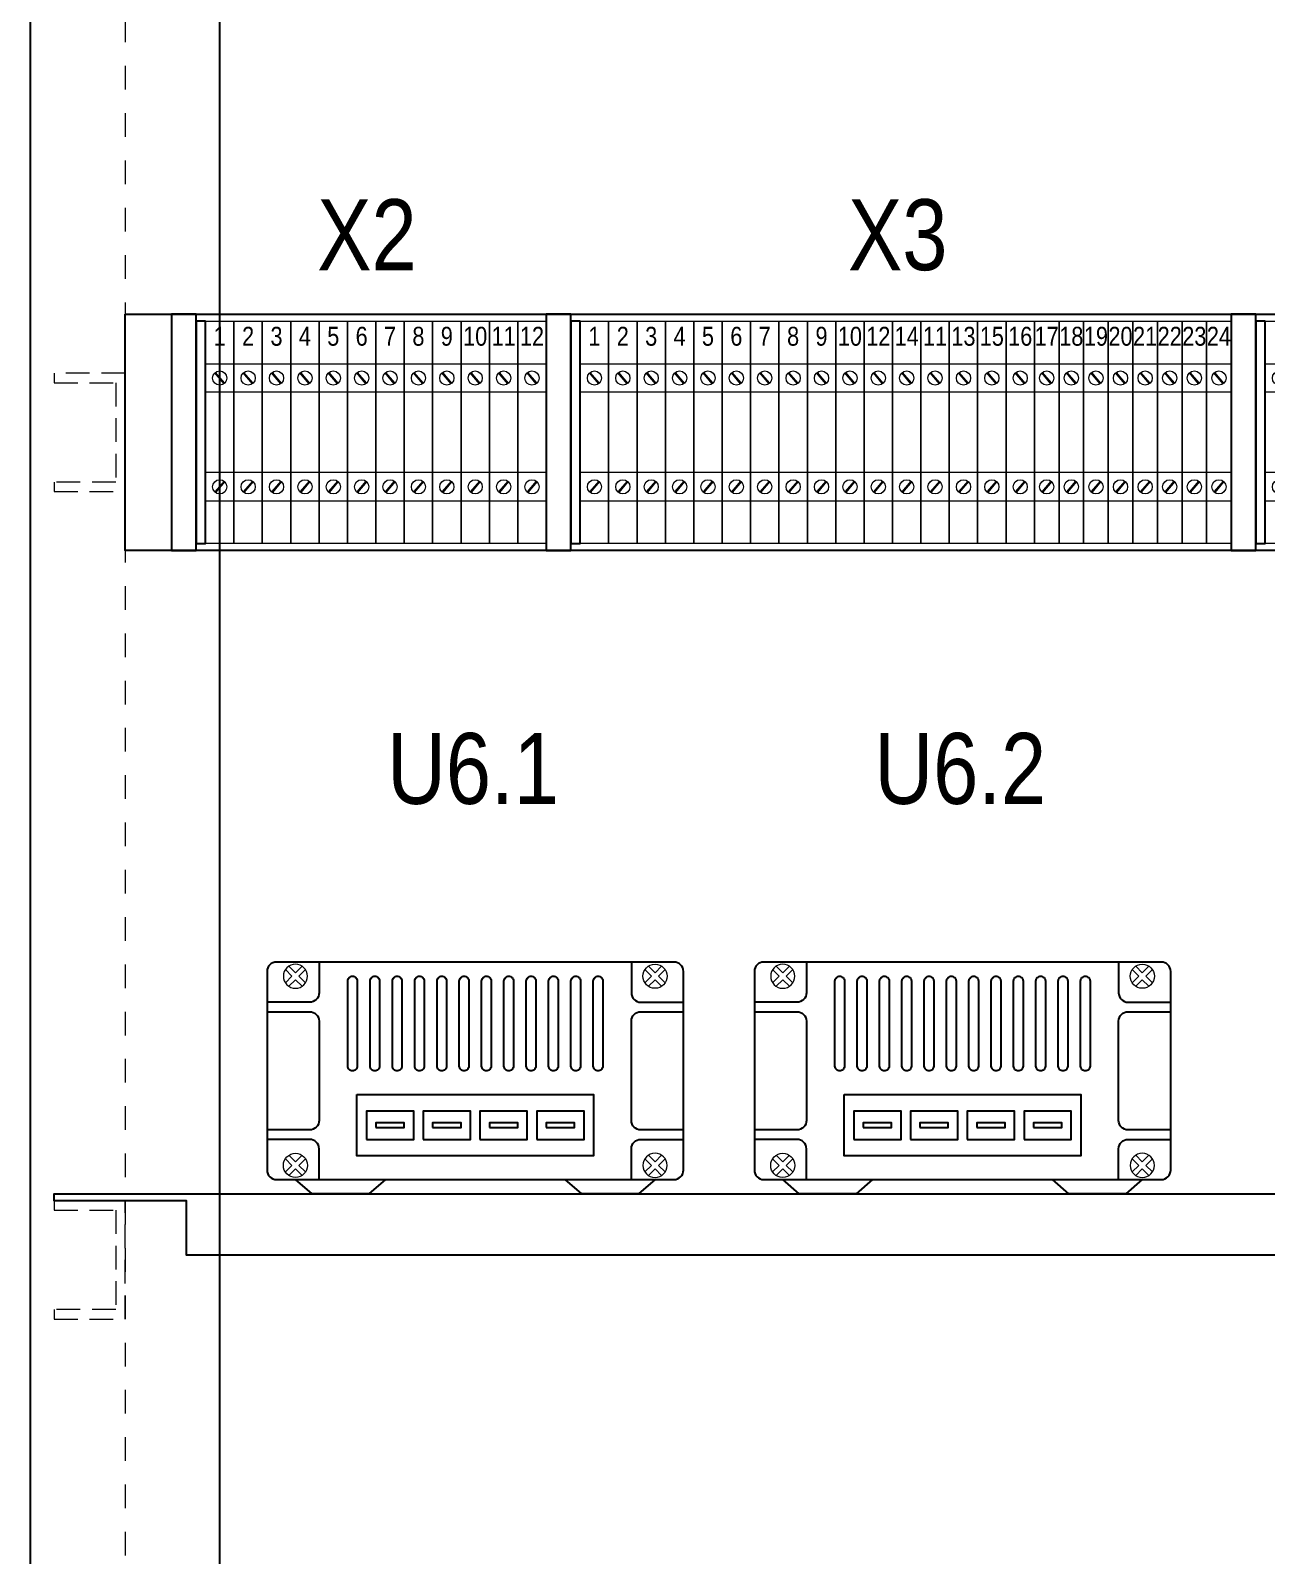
# Model space of a CAD drawing. Header units: millimetres. Extents: x 9130 to 9550, y -18883 to -17651.
# Drawn here: x 9220.26 to 9246.38, y -18685.91 to -18653.66 of the extents above; entities that cross this region are included whole.
import ezdxf

# ---------------------------------------------------------------- set-up
doc = ezdxf.new("R2010")
doc.units = ezdxf.units.MM
doc.linetypes.add('DASHED', pattern=[0.75, 0.5, -0.25])
doc.linetypes.add('EPL_DASH', pattern=[1, 0.5, -0.5])
for name, color, linetype in [('00 uvodnice', 82, 'Continuous'), ('01-KOSTUR ORMARA', 7, 'Continuous'), ('02-MODULI', 7, 'Continuous'), ('DIMENS', 4, 'Continuous')]:
    doc.layers.add(name, color=color, linetype=linetype)
doc.layers.add('06-BATERIJA', color=1, linetype='Continuous', lineweight=0)
doc.styles.add('ARIAL NARROW', font='ARIALN.TTF')

# ---------------------------------------------------------------- blocks, each defined once
blk = doc.blocks.new('m-UK 5')
at = {"layer": '06-BATERIJA', "color": 0, "linetype": 'Continuous', "lineweight": 15}
for points in [[(0, 4.7), (0.6, 4.7), (0.6, 0), (0, 0), (0, 4.7)], [(0, 3.8), (0.6, 3.8)], [(0.39, 3.379), (0.195, 3.608)], [(0.406, 3.39), (0.212, 3.619)], [(0.6, 3.2), (0, 3.2)], [(0.6, 1.5), (0, 1.5)], [(0.39, 1.321), (0.195, 1.092)], [(0.406, 1.31), (0.212, 1.081)], [(0.6, 0.9), (0, 0.9)]]:
    blk.add_lwpolyline(points, dxfattribs=at)
for centre in [(0.3, 3.5), (0.3, 1.2)]:
    blk.add_circle(centre, 0.15, dxfattribs=at)
blk = doc.blocks.new('m-UK 2-5')
at = {"layer": '06-BATERIJA', "color": 0, "linetype": 'Continuous', "lineweight": 15}
for points in [[(0, 4.7), (0.52, 4.7)], [(0, 4.7), (0.52, 4.7), (0.52, 0), (0, 0), (0, 4.7)], [(0, 3.8), (0.52, 3.8)], [(0.35, 3.379), (0.155, 3.608)], [(0.366, 3.39), (0.172, 3.619)], [(0.52, 3.2), (0, 3.2)], [(0.52, 1.5), (0, 1.5)], [(0.35, 1.321), (0.155, 1.092)], [(0.366, 1.31), (0.172, 1.081)], [(0.52, 0.9), (0, 0.9)]]:
    blk.add_lwpolyline(points, dxfattribs=at)
for centre in [(0.26, 3.5), (0.26, 1.2)]:
    blk.add_circle(centre, 0.15, dxfattribs=at)

msp = doc.modelspace()

# ---------------------------------------------------------------- linework, layer by layer
at = {"color": 5}
msp.add_lwpolyline([(9220.2587, -18618.4114), (9280.2587, -18618.4114), (9280.2587, -18823.4114), (9276.2587, -18823.4114), (9276.2587, -18820.9114), (9224.2587, -18820.9114), (9224.2587, -18823.4114), (9220.2587, -18823.4114), (9220.2587, -18618.4114)], dxfattribs=at)
at = {"color": 5, "linetype": 'EPL_DASH', "lineweight": 15}
msp.add_lwpolyline([(9220.2587, -18816.9114), (9220.2587, -18622.4114), (9222.2587, -18622.4114), (9222.2587, -18816.9114)], close=True, dxfattribs=at)
at = {"color": 1}
for points in [[(9226.3587, -18673.3614), (9226.3587, -18674.0114, -0.4142136), (9226.1587, -18674.2114), (9225.2587, -18674.2114)], [(9227.7587, -18677.9614), (9227.4087, -18678.2614), (9226.2087, -18678.2614), (9225.8587, -18677.9614), (9233.4587, -18677.9614), (9233.1087, -18678.2614), (9231.9087, -18678.2614), (9231.5587, -18677.9614), (9233.8587, -18677.9614, 0.4142136), (9234.0587, -18677.7614), (9234.0587, -18673.5614, 0.4142136), (9233.8587, -18673.3614), (9225.4587, -18673.3614, 0.4142136), (9225.2587, -18673.5614), (9225.2587, -18677.7614, 0.4142136), (9225.4587, -18677.9614), (9233.8587, -18677.9614)], [(9232.9587, -18673.3614), (9232.9587, -18674.0114, 0.4142136), (9233.1587, -18674.2114), (9234.0587, -18674.2114)], [(9236.6587, -18673.3614), (9236.6587, -18674.0114, -0.4142136), (9236.4587, -18674.2114), (9235.5587, -18674.2114)], [(9238.0587, -18677.9614), (9237.7087, -18678.2614), (9236.5087, -18678.2614), (9236.1587, -18677.9614), (9243.7587, -18677.9614), (9243.4087, -18678.2614), (9242.2087, -18678.2614), (9241.8587, -18677.9614), (9244.1587, -18677.9614, 0.4142136), (9244.3587, -18677.7614), (9244.3587, -18673.5614, 0.4142136), (9244.1587, -18673.3614), (9235.7587, -18673.3614, 0.4142136), (9235.5587, -18673.5614), (9235.5587, -18677.7614, 0.4142136), (9235.7587, -18677.9614), (9244.1587, -18677.9614)], [(9243.2587, -18673.3614), (9243.2587, -18674.0114, 0.4142136), (9243.4587, -18674.2114), (9244.3587, -18674.2114)], [(9225.2587, -18674.4114), (9226.1587, -18674.4114, -0.4142136), (9226.3587, -18674.6114), (9226.3587, -18676.7114, -0.4142136), (9226.1587, -18676.9114), (9225.2587, -18676.9114)], [(9234.0587, -18676.9114), (9233.1587, -18676.9114, -0.4142136), (9232.9587, -18676.7114), (9232.9587, -18674.6114, -0.4142136), (9233.1587, -18674.4114), (9234.0587, -18674.4114)], [(9235.5587, -18674.4114), (9236.4587, -18674.4114, -0.4142136), (9236.6587, -18674.6114), (9236.6587, -18676.7114, -0.4142136), (9236.4587, -18676.9114), (9235.5587, -18676.9114)], [(9244.3587, -18676.9114), (9243.4587, -18676.9114, -0.4142136), (9243.2587, -18676.7114), (9243.2587, -18674.6114, -0.4142136), (9243.4587, -18674.4114), (9244.3587, -18674.4114)], [(9226.3587, -18677.9614), (9226.3587, -18677.3114, 0.4142136), (9226.1587, -18677.1114), (9225.2587, -18677.1114)], [(9232.9587, -18677.9614), (9232.9587, -18677.3114, -0.4142136), (9233.1587, -18677.1114), (9234.0587, -18677.1114)], [(9236.6587, -18677.9614), (9236.6587, -18677.3114, 0.4142136), (9236.4587, -18677.1114), (9235.5587, -18677.1114)], [(9243.2587, -18677.9614), (9243.2587, -18677.3114, -0.4142136), (9243.4587, -18677.1114), (9244.3587, -18677.1114)]]:
    msp.add_lwpolyline(points, format="xyb", dxfattribs=at)
for points in [[(9227.0627, -18675.6614), (9227.0627, -18675.6614, -0.4142136), (9226.9627, -18675.5614), (9226.9627, -18673.7614, -0.4142136), (9227.0627, -18673.6614), (9227.0627, -18673.6614, -0.4142136), (9227.1627, -18673.7614), (9227.1627, -18675.5614, -0.4142136)], [(9227.5347, -18675.6614), (9227.5347, -18675.6614, -0.4142136), (9227.4347, -18675.5614), (9227.4347, -18673.7614, -0.4142136), (9227.5347, -18673.6614), (9227.5347, -18673.6614, -0.4142136), (9227.6347, -18673.7614), (9227.6347, -18675.5614, -0.4142136)], [(9228.0067, -18675.6614), (9228.0067, -18675.6614, -0.4142136), (9227.9067, -18675.5614), (9227.9067, -18673.7614, -0.4142136), (9228.0067, -18673.6614), (9228.0067, -18673.6614, -0.4142136), (9228.1067, -18673.7614), (9228.1067, -18675.5614, -0.4142136)], [(9228.4787, -18675.6614), (9228.4787, -18675.6614, -0.4142136), (9228.3787, -18675.5614), (9228.3787, -18673.7614, -0.4142136), (9228.4787, -18673.6614), (9228.4787, -18673.6614, -0.4142136), (9228.5787, -18673.7614), (9228.5787, -18675.5614, -0.4142136)], [(9228.9507, -18675.6614), (9228.9507, -18675.6614, -0.4142136), (9228.8507, -18675.5614), (9228.8507, -18673.7614, -0.4142136), (9228.9507, -18673.6614), (9228.9507, -18673.6614, -0.4142136), (9229.0507, -18673.7614), (9229.0507, -18675.5614, -0.4142136)], [(9229.4227, -18675.6614), (9229.4227, -18675.6614, -0.4142136), (9229.3227, -18675.5614), (9229.3227, -18673.7614, -0.4142136), (9229.4227, -18673.6614), (9229.4227, -18673.6614, -0.4142136), (9229.5227, -18673.7614), (9229.5227, -18675.5614, -0.4142136)], [(9229.8947, -18675.6614), (9229.8947, -18675.6614, -0.4142136), (9229.7947, -18675.5614), (9229.7947, -18673.7614, -0.4142136), (9229.8947, -18673.6614), (9229.8947, -18673.6614, -0.4142136), (9229.9947, -18673.7614), (9229.9947, -18675.5614, -0.4142136)], [(9230.3667, -18675.6614), (9230.3667, -18675.6614, -0.4142136), (9230.2667, -18675.5614), (9230.2667, -18673.7614, -0.4142136), (9230.3667, -18673.6614), (9230.3667, -18673.6614, -0.4142136), (9230.4667, -18673.7614), (9230.4667, -18675.5614, -0.4142136)], [(9230.8387, -18675.6614), (9230.8387, -18675.6614, -0.4142136), (9230.7387, -18675.5614), (9230.7387, -18673.7614, -0.4142136), (9230.8387, -18673.6614), (9230.8387, -18673.6614, -0.4142136), (9230.9387, -18673.7614), (9230.9387, -18675.5614, -0.4142136)], [(9231.3107, -18675.6614), (9231.3107, -18675.6614, -0.4142136), (9231.2107, -18675.5614), (9231.2107, -18673.7614, -0.4142136), (9231.3107, -18673.6614), (9231.3107, -18673.6614, -0.4142136), (9231.4107, -18673.7614), (9231.4107, -18675.5614, -0.4142136)], [(9231.7827, -18675.6614), (9231.7827, -18675.6614, -0.4142136), (9231.6827, -18675.5614), (9231.6827, -18673.7614, -0.4142136), (9231.7827, -18673.6614), (9231.7827, -18673.6614, -0.4142136), (9231.8827, -18673.7614), (9231.8827, -18675.5614, -0.4142136)], [(9232.2547, -18675.6614), (9232.2547, -18675.6614, -0.4142136), (9232.1547, -18675.5614), (9232.1547, -18673.7614, -0.4142136), (9232.2547, -18673.6614), (9232.2547, -18673.6614, -0.4142136), (9232.3547, -18673.7614), (9232.3547, -18675.5614, -0.4142136)], [(9237.3627, -18675.6614), (9237.3627, -18675.6614, -0.4142136), (9237.2627, -18675.5614), (9237.2627, -18673.7614, -0.4142136), (9237.3627, -18673.6614), (9237.3627, -18673.6614, -0.4142136), (9237.4627, -18673.7614), (9237.4627, -18675.5614, -0.4142136)], [(9237.8347, -18675.6614), (9237.8347, -18675.6614, -0.4142136), (9237.7347, -18675.5614), (9237.7347, -18673.7614, -0.4142136), (9237.8347, -18673.6614), (9237.8347, -18673.6614, -0.4142136), (9237.9347, -18673.7614), (9237.9347, -18675.5614, -0.4142136)], [(9238.3067, -18675.6614), (9238.3067, -18675.6614, -0.4142136), (9238.2067, -18675.5614), (9238.2067, -18673.7614, -0.4142136), (9238.3067, -18673.6614), (9238.3067, -18673.6614, -0.4142136), (9238.4067, -18673.7614), (9238.4067, -18675.5614, -0.4142136)], [(9238.7787, -18675.6614), (9238.7787, -18675.6614, -0.4142136), (9238.6787, -18675.5614), (9238.6787, -18673.7614, -0.4142136), (9238.7787, -18673.6614), (9238.7787, -18673.6614, -0.4142136), (9238.8787, -18673.7614), (9238.8787, -18675.5614, -0.4142136)], [(9239.2507, -18675.6614), (9239.2507, -18675.6614, -0.4142136), (9239.1507, -18675.5614), (9239.1507, -18673.7614, -0.4142136), (9239.2507, -18673.6614), (9239.2507, -18673.6614, -0.4142136), (9239.3507, -18673.7614), (9239.3507, -18675.5614, -0.4142136)], [(9239.7227, -18675.6614), (9239.7227, -18675.6614, -0.4142136), (9239.6227, -18675.5614), (9239.6227, -18673.7614, -0.4142136), (9239.7227, -18673.6614), (9239.7227, -18673.6614, -0.4142136), (9239.8227, -18673.7614), (9239.8227, -18675.5614, -0.4142136)], [(9240.1947, -18675.6614), (9240.1947, -18675.6614, -0.4142136), (9240.0947, -18675.5614), (9240.0947, -18673.7614, -0.4142136), (9240.1947, -18673.6614), (9240.1947, -18673.6614, -0.4142136), (9240.2947, -18673.7614), (9240.2947, -18675.5614, -0.4142136)], [(9240.6667, -18675.6614), (9240.6667, -18675.6614, -0.4142136), (9240.5667, -18675.5614), (9240.5667, -18673.7614, -0.4142136), (9240.6667, -18673.6614), (9240.6667, -18673.6614, -0.4142136), (9240.7667, -18673.7614), (9240.7667, -18675.5614, -0.4142136)], [(9241.1387, -18675.6614), (9241.1387, -18675.6614, -0.4142136), (9241.0387, -18675.5614), (9241.0387, -18673.7614, -0.4142136), (9241.1387, -18673.6614), (9241.1387, -18673.6614, -0.4142136), (9241.2387, -18673.7614), (9241.2387, -18675.5614, -0.4142136)], [(9241.6107, -18675.6614), (9241.6107, -18675.6614, -0.4142136), (9241.5107, -18675.5614), (9241.5107, -18673.7614, -0.4142136), (9241.6107, -18673.6614), (9241.6107, -18673.6614, -0.4142136), (9241.7107, -18673.7614), (9241.7107, -18675.5614, -0.4142136)], [(9242.0827, -18675.6614), (9242.0827, -18675.6614, -0.4142136), (9241.9827, -18675.5614), (9241.9827, -18673.7614, -0.4142136), (9242.0827, -18673.6614), (9242.0827, -18673.6614, -0.4142136), (9242.1827, -18673.7614), (9242.1827, -18675.5614, -0.4142136)], [(9242.5547, -18675.6614), (9242.5547, -18675.6614, -0.4142136), (9242.4547, -18675.5614), (9242.4547, -18673.7614, -0.4142136), (9242.5547, -18673.6614), (9242.5547, -18673.6614, -0.4142136), (9242.6547, -18673.7614), (9242.6547, -18675.5614, -0.4142136)]]:
    msp.add_lwpolyline(points, format="xyb", close=True, dxfattribs=at)
for points in [[(9227.1587, -18676.1614), (9232.1587, -18676.1614), (9232.1587, -18677.4614), (9227.1587, -18677.4614)], [(9237.4587, -18676.1614), (9242.4587, -18676.1614), (9242.4587, -18677.4614), (9237.4587, -18677.4614)]]:
    msp.add_lwpolyline(points, close=True, dxfattribs=at)
for points in [[(9227.3587, -18677.1114), (9228.3587, -18677.1114), (9228.3587, -18676.5114), (9227.3587, -18676.5114)], [(9228.5587, -18677.1114), (9229.5587, -18677.1114), (9229.5587, -18676.5114), (9228.5587, -18676.5114)], [(9229.7587, -18677.1114), (9230.7587, -18677.1114), (9230.7587, -18676.5114), (9229.7587, -18676.5114)], [(9230.9587, -18677.1114), (9231.9587, -18677.1114), (9231.9587, -18676.5114), (9230.9587, -18676.5114)], [(9237.6587, -18677.1114), (9238.6587, -18677.1114), (9238.6587, -18676.5114), (9237.6587, -18676.5114)], [(9238.8587, -18677.1114), (9239.8587, -18677.1114), (9239.8587, -18676.5114), (9238.8587, -18676.5114)], [(9240.0587, -18677.1114), (9241.0587, -18677.1114), (9241.0587, -18676.5114), (9240.0587, -18676.5114)], [(9241.2587, -18677.1114), (9242.2587, -18677.1114), (9242.2587, -18676.5114), (9241.2587, -18676.5114)], [(9227.5587, -18676.8614), (9228.1587, -18676.8614), (9228.1587, -18676.7614), (9227.5587, -18676.7614)], [(9228.7587, -18676.8614), (9229.3587, -18676.8614), (9229.3587, -18676.7614), (9228.7587, -18676.7614)], [(9229.9587, -18676.8614), (9230.5587, -18676.8614), (9230.5587, -18676.7614), (9229.9587, -18676.7614)], [(9231.1587, -18676.8614), (9231.7587, -18676.8614), (9231.7587, -18676.7614), (9231.1587, -18676.7614)], [(9237.8587, -18676.8614), (9238.4587, -18676.8614), (9238.4587, -18676.7614), (9237.8587, -18676.7614)], [(9239.0587, -18676.8614), (9239.6587, -18676.8614), (9239.6587, -18676.7614), (9239.0587, -18676.7614)], [(9240.2587, -18676.8614), (9240.8587, -18676.8614), (9240.8587, -18676.7614), (9240.2587, -18676.7614)], [(9241.4587, -18676.8614), (9242.0587, -18676.8614), (9242.0587, -18676.7614), (9241.4587, -18676.7614)]]:
    msp.add_lwpolyline(points, close=True)
at = {"layer": '00 uvodnice', "color": 1, "linetype": 'Continuous'}
msp.add_lwpolyline([(9222.2587, -18659.6614), (9278.2587, -18659.6614), (9278.2587, -18664.6614), (9222.2587, -18664.6614)], close=True, dxfattribs=at)
msp.add_lwpolyline([(9279.7587, -18678.4114), (9276.9587, -18678.4114), (9276.9587, -18679.5614), (9223.5587, -18679.5614), (9223.5587, -18678.4114), (9220.7587, -18678.4114), (9220.7587, -18678.2614), (9279.7587, -18678.2614), (9279.7587, -18678.4114)], dxfattribs=at)
at = {"layer": '01-KOSTUR ORMARA', "color": 5}
msp.add_lwpolyline([(9224.2587, -18622.4114), (9276.2587, -18622.4114), (9276.2587, -18816.9114), (9224.2587, -18816.9114)], close=True, dxfattribs=at)
at = {"layer": '01-KOSTUR ORMARA', "color": 253, "linetype": 'DASHED', "lineweight": 15}
for points in [[(9222.2587, -18663.4114), (9222.2587, -18660.9114), (9220.7587, -18660.9114), (9220.7587, -18661.1114), (9222.0587, -18661.1114), (9222.0587, -18663.2114), (9220.7587, -18663.2114), (9220.7587, -18663.4114)], [(9222.2587, -18680.9114), (9222.2587, -18678.4114), (9220.7587, -18678.4114), (9220.7587, -18678.6114), (9222.0587, -18678.6114), (9222.0587, -18680.7114), (9220.7587, -18680.7114), (9220.7587, -18680.9114)]]:
    msp.add_lwpolyline(points, close=True, dxfattribs=at)
at = {"layer": '02-MODULI'}
for points in [[(9223.7587, -18659.6614), (9223.2387, -18659.6614), (9223.2387, -18664.6614), (9223.7587, -18664.6614), (9223.7587, -18659.6614)], [(9231.6787, -18659.6614), (9231.1587, -18659.6614), (9231.1587, -18664.6614), (9231.6787, -18664.6614), (9231.6787, -18659.6614)], [(9246.1587, -18659.6614), (9245.6387, -18659.6614), (9245.6387, -18664.6614), (9246.1587, -18664.6614), (9246.1587, -18659.6614)]]:
    msp.add_lwpolyline(points, dxfattribs=at)
at = {"layer": '06-BATERIJA', "color": 7, "linetype": 'Continuous', "lineweight": 15}
for p, q in [((9225.6454, -18673.5217), (9225.7851, -18673.6614)), ((9225.7851, -18673.6614), (9225.6454, -18673.8011)), ((9225.719, -18673.4481), (9225.8587, -18673.5878)), ((9225.8587, -18673.5878), (9225.9984, -18673.4481)), ((9225.9323, -18673.6614), (9226.072, -18673.5217)), ((9225.9323, -18673.6614), (9226.072, -18673.8011)), ((9233.3851, -18673.6614), (9233.2454, -18673.5217)), ((9233.3851, -18673.6614), (9233.2454, -18673.8011)), ((9233.4587, -18673.5878), (9233.319, -18673.4481)), ((9233.5984, -18673.4481), (9233.4587, -18673.5878)), ((9233.672, -18673.5217), (9233.5323, -18673.6614)), ((9233.5323, -18673.6614), (9233.672, -18673.8011)), ((9235.9454, -18673.5217), (9236.0851, -18673.6614)), ((9236.0851, -18673.6614), (9235.9454, -18673.8011)), ((9236.019, -18673.4481), (9236.1587, -18673.5878)), ((9236.1587, -18673.5878), (9236.2984, -18673.4481)), ((9236.2323, -18673.6614), (9236.372, -18673.5217)), ((9236.2323, -18673.6614), (9236.372, -18673.8011)), ((9243.6851, -18673.6614), (9243.5454, -18673.5217)), ((9243.6851, -18673.6614), (9243.5454, -18673.8011)), ((9243.7587, -18673.5878), (9243.619, -18673.4481)), ((9243.8984, -18673.4481), (9243.7587, -18673.5878)), ((9243.972, -18673.5217), (9243.8323, -18673.6614)), ((9243.8323, -18673.6614), (9243.972, -18673.8011)), ((9225.8587, -18673.735), (9225.719, -18673.8747)), ((9225.8587, -18673.735), (9225.9984, -18673.8747)), ((9233.4587, -18673.735), (9233.319, -18673.8747)), ((9233.4587, -18673.735), (9233.5984, -18673.8747)), ((9236.1587, -18673.735), (9236.019, -18673.8747)), ((9236.1587, -18673.735), (9236.2984, -18673.8747)), ((9243.7587, -18673.735), (9243.619, -18673.8747)), ((9243.7587, -18673.735), (9243.8984, -18673.8747)), ((9225.7851, -18677.6614), (9225.6454, -18677.5217)), ((9225.8587, -18677.5878), (9225.719, -18677.4481)), ((9225.8587, -18677.5878), (9225.9984, -18677.4481)), ((9225.9323, -18677.6614), (9226.072, -18677.5217)), ((9233.3851, -18677.6614), (9233.2454, -18677.5217)), ((9233.4587, -18677.5878), (9233.319, -18677.4481)), ((9233.4587, -18677.5878), (9233.5984, -18677.4481)), ((9233.5323, -18677.6614), (9233.672, -18677.5217)), ((9236.0851, -18677.6614), (9235.9454, -18677.5217)), ((9236.1587, -18677.5878), (9236.019, -18677.4481)), ((9236.1587, -18677.5878), (9236.2984, -18677.4481)), ((9236.2323, -18677.6614), (9236.372, -18677.5217)), ((9243.6851, -18677.6614), (9243.5454, -18677.5217)), ((9243.7587, -18677.5878), (9243.619, -18677.4481)), ((9243.7587, -18677.5878), (9243.8984, -18677.4481)), ((9243.8323, -18677.6614), (9243.972, -18677.5217)), ((9225.6454, -18677.8011), (9225.7851, -18677.6614)), ((9225.719, -18677.8747), (9225.8587, -18677.735)), ((9225.8587, -18677.735), (9225.9984, -18677.8747)), ((9225.9323, -18677.6614), (9226.072, -18677.8011)), ((9233.3851, -18677.6614), (9233.2454, -18677.8011)), ((9233.4587, -18677.735), (9233.319, -18677.8747)), ((9233.5984, -18677.8747), (9233.4587, -18677.735)), ((9233.672, -18677.8011), (9233.5323, -18677.6614)), ((9235.9454, -18677.8011), (9236.0851, -18677.6614)), ((9236.019, -18677.8747), (9236.1587, -18677.735)), ((9236.1587, -18677.735), (9236.2984, -18677.8747)), ((9236.2323, -18677.6614), (9236.372, -18677.8011)), ((9243.6851, -18677.6614), (9243.5454, -18677.8011)), ((9243.7587, -18677.735), (9243.619, -18677.8747)), ((9243.8984, -18677.8747), (9243.7587, -18677.735)), ((9243.972, -18677.8011), (9243.8323, -18677.6614))]:
    msp.add_line(p, q, dxfattribs=at)
for points in [[(9226.1137, -18673.6614, 1), (9225.6037, -18673.6614, 1), (9226.1137, -18673.6614)], [(9233.2037, -18673.6614, -1), (9233.7137, -18673.6614, -1), (9233.2037, -18673.6614)], [(9236.4137, -18673.6614, 1), (9235.9037, -18673.6614, 1), (9236.4137, -18673.6614)], [(9243.5037, -18673.6614, -1), (9244.0137, -18673.6614, -1), (9243.5037, -18673.6614)], [(9226.1137, -18677.6614, -1), (9225.6037, -18677.6614, -1), (9226.1137, -18677.6614)], [(9233.2037, -18677.6614, 1), (9233.7137, -18677.6614, 1), (9233.2037, -18677.6614)], [(9236.4137, -18677.6614, -1), (9235.9037, -18677.6614, -1), (9236.4137, -18677.6614)], [(9243.5037, -18677.6614, 1), (9244.0137, -18677.6614, 1), (9243.5037, -18677.6614)]]:
    msp.add_lwpolyline(points, format="xyb", dxfattribs=at)
at = {"layer": 'DIMENS'}
for points in [[(9223.9587, -18659.8114), (9223.7587, -18659.8114), (9223.7587, -18664.5114), (9223.9587, -18664.5114), (9223.9587, -18659.8114)], [(9231.8787, -18659.8114), (9231.6787, -18659.8114), (9231.6787, -18664.5114), (9231.8787, -18664.5114), (9231.8787, -18659.8114)], [(9246.3587, -18659.8114), (9246.1587, -18659.8114), (9246.1587, -18664.5114), (9246.3587, -18664.5114), (9246.3587, -18659.8114)]]:
    msp.add_lwpolyline(points, dxfattribs=at)

# ---------------------------------------------------------------- block references
at = {"color": 4}
for name, p in [('m-UK 5', (9223.9587, -18664.5114)), ('m-UK 5', (9224.5587, -18664.5114)), ('m-UK 5', (9225.1587, -18664.5114)), ('m-UK 5', (9225.7587, -18664.5114)), ('m-UK 5', (9226.3587, -18664.5114)), ('m-UK 5', (9226.9587, -18664.5114)), ('m-UK 5', (9227.5587, -18664.5114)), ('m-UK 5', (9228.1587, -18664.5114)), ('m-UK 5', (9228.7587, -18664.5114)), ('m-UK 5', (9229.3587, -18664.5114)), ('m-UK 5', (9229.9587, -18664.5114)), ('m-UK 5', (9230.5587, -18664.5114)), ('m-UK 5', (9231.8787, -18664.5114)), ('m-UK 5', (9232.4787, -18664.5114)), ('m-UK 5', (9233.0787, -18664.5114)), ('m-UK 5', (9233.6787, -18664.5114)), ('m-UK 5', (9234.2787, -18664.5114)), ('m-UK 5', (9234.8787, -18664.5114)), ('m-UK 5', (9235.4787, -18664.5114)), ('m-UK 5', (9236.0787, -18664.5114)), ('m-UK 5', (9236.6787, -18664.5114)), ('m-UK 5', (9237.2787, -18664.5114)), ('m-UK 5', (9237.8787, -18664.5114)), ('m-UK 5', (9238.4787, -18664.5114)), ('m-UK 5', (9239.0787, -18664.5114)), ('m-UK 5', (9239.6787, -18664.5114)), ('m-UK 5', (9240.2787, -18664.5114)), ('m-UK 5', (9240.8787, -18664.5114)), ('m-UK 2-5', (9241.4787, -18664.5114)), ('m-UK 2-5', (9241.9987, -18664.5114)), ('m-UK 2-5', (9242.5187, -18664.5114)), ('m-UK 2-5', (9243.0387, -18664.5114)), ('m-UK 2-5', (9243.5587, -18664.5114)), ('m-UK 2-5', (9244.0787, -18664.5114)), ('m-UK 2-5', (9244.5987, -18664.5114)), ('m-UK 2-5', (9245.1187, -18664.5114)), ('m-UK 5', (9246.3587, -18664.5114))]:
    msp.add_blockref(name, p, dxfattribs=at)

# ---------------------------------------------------------------- texts
at = {"char_height": 0.4, "width": 0.935962, "attachment_point": 2, "style": 'ARIAL NARROW'}
for s, insert in [('1', (9224.2581, -18659.9272)), ('2 ', (9224.8581, -18659.9272)), ('3', (9225.4581, -18659.9272)), ('4', (9226.0581, -18659.9272)), ('5', (9226.6581, -18659.9272)), ('6', (9227.2581, -18659.9272)), ('7', (9227.8581, -18659.9272)), ('8', (9228.4581, -18659.9272)), ('9', (9229.0581, -18659.9272)), ('10', (9229.6581, -18659.9272)), ('11', (9230.2581, -18659.9272)), ('12 ', (9230.8581, -18659.9272)), ('1', (9232.1781, -18659.9272)), ('2 ', (9232.7781, -18659.9272)), ('3', (9233.3781, -18659.9272)), ('4', (9233.9781, -18659.9272)), ('5', (9234.5781, -18659.9272)), ('6', (9235.1781, -18659.9272)), ('7', (9235.7781, -18659.9272)), ('8', (9236.3781, -18659.9272)), ('9', (9236.9781, -18659.9272)), ('10', (9237.5781, -18659.9272)), ('12 ', (9238.1781, -18659.9272)), ('14', (9238.7781, -18659.9272)), ('11', (9239.3781, -18659.9272)), ('13', (9239.9781, -18659.9272)), ('15', (9240.5781, -18659.9272)), ('16', (9241.1781, -18659.9272)), ('17', (9241.7381, -18659.9272)), ('18', (9242.2581, -18659.9272)), ('19', (9242.7781, -18659.9272)), ('20', (9243.2981, -18659.9272)), ('21', (9243.8181, -18659.9272)), ('22', (9244.3381, -18659.9272)), ('23', (9244.8581, -18659.9272)), ('24', (9245.3781, -18659.9272))]:
    msp.add_mtext(s, dxfattribs=dict(at, insert=insert))
at = {"layer": '02-MODULI', "char_height": 1.5, "attachment_point": 2, "style": 'ARIAL NARROW'}
for s, insert, width in [('X2', (9227.3702, -18657.23), 7.776125), ('X3', (9238.5902, -18657.23), 7.776125), ('U6.1', (9229.6121, -18668.517), 9.674257), ('U6.2', (9239.9121, -18668.517), 9.674257)]:
    msp.add_mtext(s, dxfattribs=dict(at, insert=insert, width=width))

doc.saveas('drawing.dxf')
